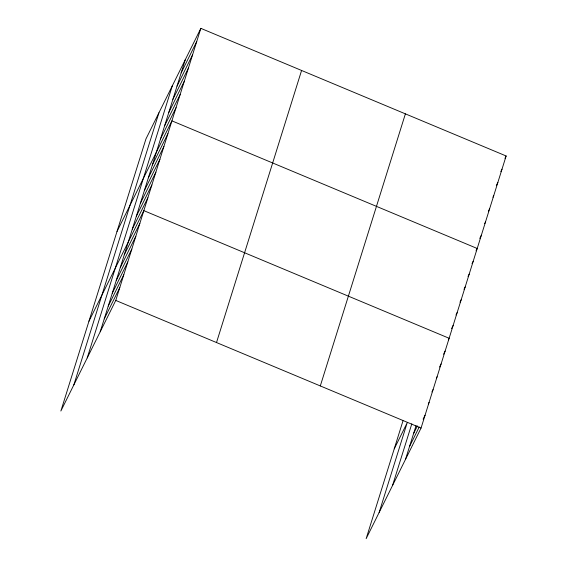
<?xml version="1.0" encoding="UTF-8"?>
<svg xmlns="http://www.w3.org/2000/svg" width="567" height="567" viewBox="0 0 567 567"><rect width="100%" height="100%" fill="white"/><g stroke="black" fill="none" stroke-linecap="round" stroke-linejoin="round"><path stroke-width="0.85" d="M73.852 384.865L158.93 112.79M87.226 357.919L172.304 85.844M100.21 331.766L185.289 59.684M200.846 28.35L145.946 138.943L60.867 411.025L115.767 300.432L200.846 28.35L506.133 155.975L421.054 428.057L366.154 538.65L403.002 420.806M216.509 342.546L301.587 70.464M320.305 385.943L405.391 113.861M379.139 512.497L407.212 422.706L394.228 448.866M392.513 485.55L411.819 423.818M405.497 459.39L416.029 425.725M181.156 72.902L196.714 41.568M177.024 86.12L192.582 54.779M172.892 99.331L188.45 67.997M168.76 112.55L184.318 81.209M164.628 125.761L180.186 94.427M160.496 138.979L176.054 107.645M117.022 231.449L171.921 120.856L477.208 248.481L476.039 250.834M152.353 165.018L167.91 133.684M148.341 177.847L163.898 146.513M144.33 190.675L159.887 159.334M140.318 203.503L155.875 172.162M136.307 216.325L151.864 184.991M132.295 229.153L147.852 197.819M88.941 321.234L143.841 210.641L449.128 338.272L448.348 339.839M124.279 254.81L139.829 223.469M120.268 267.631L135.818 236.297M116.256 280.459L131.806 249.126M112.245 293.288L127.802 261.947M108.233 306.116L123.79 274.775M104.222 318.938L119.779 287.604M504.963 158.328L506.133 155.975M500.831 171.546L502.001 169.193M496.309 185.544L497.869 182.411M492.957 197.188L493.737 195.622M488.435 211.186L489.604 208.84M484.693 223.618L485.472 222.051M479.781 238.402L481.34 235.27M472.027 263.662L473.197 261.309M468.016 276.49L469.185 274.137M464.004 289.312L465.174 286.966M459.993 302.14L461.162 299.794M455.981 314.969L457.151 312.615M451.587 328.577L453.139 325.444M443.564 354.233L445.116 351.101M439.553 367.055L441.105 363.922M436.321 378.317L437.093 376.75M431.919 391.925L433.089 389.579M413.52 433.741L417.411 425.909M428.298 403.973L429.077 402.407M409.509 446.569L419.233 426.979M423.117 419.148L425.066 415.228M115.767 300.432L421.054 428.057"/></g></svg>
